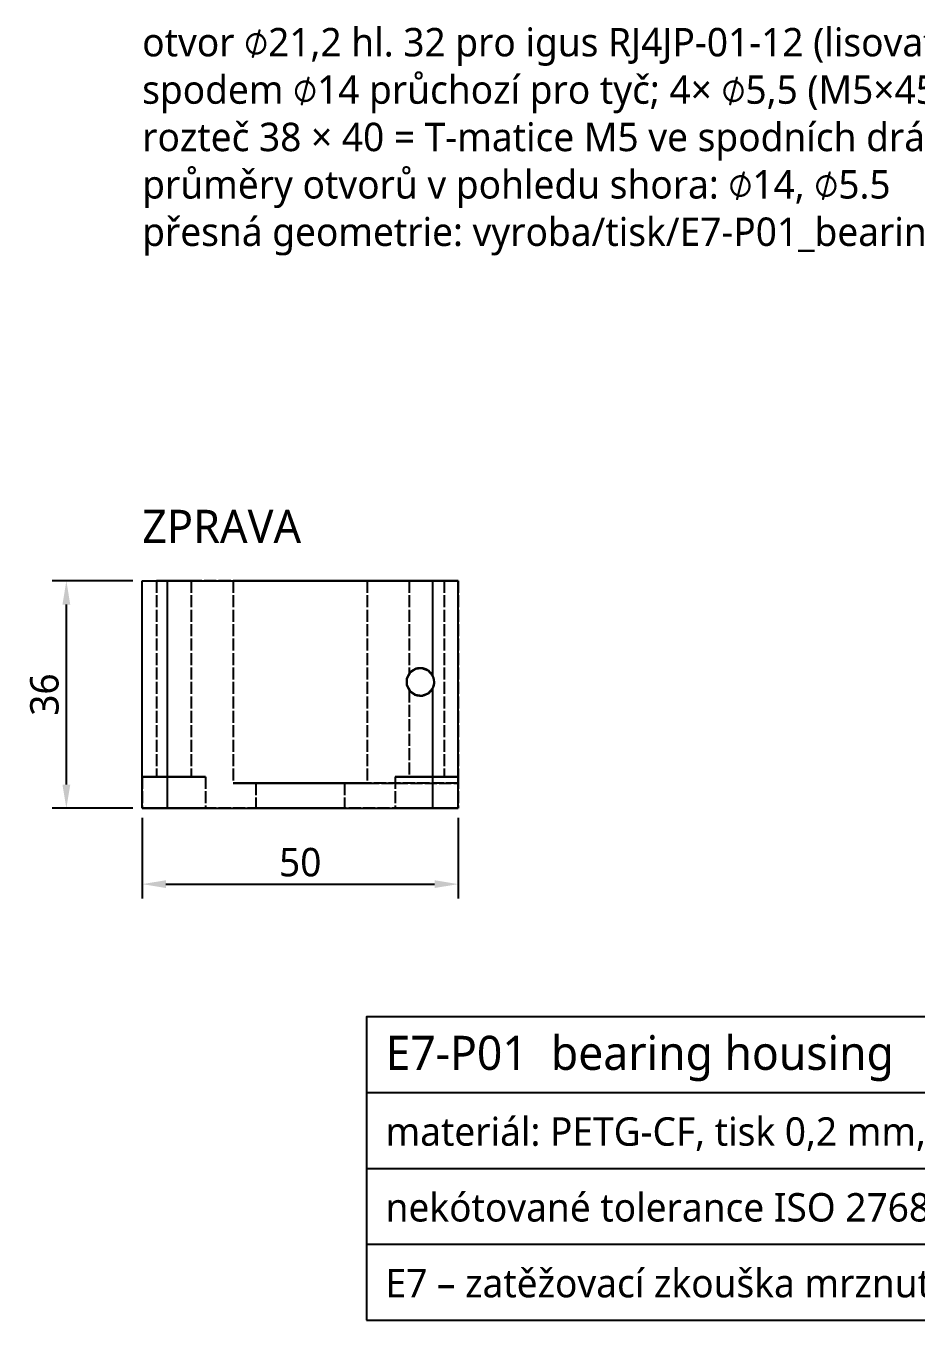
# Model space of a CAD drawing. Header units: millimetres. Extents: x 19 to 430, y 12 to 223.
# Drawn here: x 106.6 to 247.4, y 12 to 216.8 of the extents above; entities that cross this region are included whole.
import ezdxf

# ---------------------------------------------------------------- set-up
doc = ezdxf.new("R2010")
doc.units = ezdxf.units.MM
doc.header["$LTSCALE"] = 1.5
doc.linetypes.add('DASHED', pattern=[1.524, 1.27, -0.254])
for name, color, linetype, true_color in [('DIM', 7, 'CONTINUOUS', 0x000000), ('FRAME', 7, 'CONTINUOUS', 0x000000), ('OUTLINE', 7, 'CONTINUOUS', 0x000000), ('TEXT', 7, 'CONTINUOUS', 0x000000)]:
    doc.layers.add(name, color=color, linetype=linetype, true_color=true_color)
doc.layers.add('HIDDEN', color=8, linetype='DASHED')
doc.styles.add('OpenSans', font='OpenSans-Regular.ttf')
doc.dimstyles.new('E7', dxfattribs={"dimtxt": 4.5, "dimasz": 3.75, "dimexe": 2.25, "dimexo": 1.5, "dimgap": 1.2, "dimtad": 1, "dimtxsty": 'OpenSans', "dimcen": 2.5, "dimclrd": 256, "dimclre": 256, "dimclrt": 256, "dimazin": 3, "dimtfac": 1, "dimtmove": 0, "dimatfit": 3})

msp = doc.modelspace()

# ---------------------------------------------------------------- linework, layer by layer
at = {"layer": 'FRAME'}
msp.add_lwpolyline([(160.5, 12), (430.5, 12), (430.5, 60), (160.5, 60)], close=True, dxfattribs=at)
for points in [[(160.5, 48), (430.5, 48)], [(160.5, 36), (430.5, 36)], [(160.5, 24), (430.5, 24)]]:
    msp.add_lwpolyline(points, dxfattribs=at)
at = {"layer": 'HIDDEN'}
for points in [[(125, 93), (125, 129)], [(125, 129), (125.5, 129), (126, 129), (126.5, 129), (127, 129), (127.5, 129), (128, 129), (128.5, 129), (129, 129)], [(132.75, 129), (132.062, 129), (131.375, 129), (130.688, 129), (130, 129), (129.312, 129), (128.625, 129), (127.938, 129), (127.25, 129)], [(127.25, 129), (127.594, 129), (127.938, 129), (128.281, 129), (128.625, 129), (128.969, 129), (129.312, 129), (129.656, 129), (130, 129)], [(132.75, 129), (132.062, 129), (131.375, 129), (130.688, 129), (130, 129), (129.312, 129), (128.625, 129), (127.938, 129), (127.25, 129)], [(127.25, 129), (127.594, 129), (127.938, 129), (128.281, 129), (128.625, 129), (128.969, 129), (129.312, 129), (129.656, 129), (130, 129)], [(127.25, 129), (127.25, 98)], [(127.25, 129), (127.25, 98)], [(171, 129), (129, 129)], [(130, 129), (130.344, 129), (130.688, 129), (131.031, 129), (131.375, 129), (131.719, 129), (132.062, 129), (132.406, 129), (132.75, 129)], [(130, 129), (130.344, 129), (130.688, 129), (131.031, 129), (131.375, 129), (131.719, 129), (132.062, 129), (132.406, 129), (132.75, 129)], [(132.75, 129), (132.75, 98)], [(132.75, 129), (132.75, 98)], [(160.57, 129), (159.562, 129), (158.554, 129), (157.546, 129), (156.537, 129), (155.529, 129), (154.521, 129), (153.513, 129), (152.505, 129), (151.497, 129), (150.489, 129), (149.481, 129), (148.473, 129), (147.465, 129), (146.457, 129), (145.449, 129), (144.44, 129), (143.432, 129), (142.424, 129), (141.416, 129), (140.408, 129), (139.4, 129)], [(139.4, 129), (140.408, 129), (141.416, 129), (142.424, 129), (143.432, 129), (144.44, 129), (145.449, 129), (146.457, 129), (147.465, 129), (148.473, 129), (149.481, 129), (150.489, 129), (151.497, 129), (152.505, 129), (153.513, 129), (154.521, 129), (155.529, 129), (156.537, 129), (157.546, 129), (158.554, 129), (159.562, 129), (160.57, 129)], [(139.4, 129), (139.4, 97)], [(160.57, 129), (175, 129)], [(175, 129), (160.57, 129)], [(160.57, 129), (160.57, 97)], [(160.57, 129), (160.57, 97)], [(172.75, 129), (172.062, 129), (171.375, 129), (170.688, 129), (170, 129), (169.312, 129), (168.625, 129), (167.938, 129), (167.25, 129)], [(167.25, 129), (167.594, 129), (167.938, 129), (168.281, 129), (168.625, 129), (168.969, 129), (169.312, 129), (169.656, 129), (170, 129)], [(172.75, 129), (172.062, 129), (171.375, 129), (170.688, 129), (170, 129), (169.312, 129), (168.625, 129), (167.938, 129), (167.25, 129)], [(167.25, 129), (167.594, 129), (167.938, 129), (168.281, 129), (168.625, 129), (168.969, 129), (169.312, 129), (169.656, 129), (170, 129)], [(167.25, 129), (167.25, 114.333)], [(167.25, 129), (167.25, 114.333)], [(170, 129), (170.344, 129), (170.688, 129), (171.031, 129), (171.375, 129), (171.719, 129), (172.062, 129), (172.406, 129), (172.75, 129)], [(170, 129), (170.344, 129), (170.688, 129), (171.031, 129), (171.375, 129), (171.719, 129), (172.062, 129), (172.406, 129), (172.75, 129)], [(175, 129), (174.5, 129), (174, 129), (173.5, 129), (173, 129), (172.5, 129), (172, 129), (171.5, 129), (171, 129)], [(172.75, 129), (172.75, 98)], [(172.75, 129), (172.75, 98)], [(175, 93), (175, 129)], [(175, 129), (175, 97)], [(175, 97), (175, 129)], [(171.2, 113), (170.948, 111.978), (170.25, 111.189), (169.265, 110.816), (168.22, 110.943), (167.353, 111.541), (166.864, 112.474), (166.864, 113.526), (167.353, 114.459), (168.22, 115.057), (169.265, 115.184), (170.25, 114.811), (170.948, 114.022), (171.2, 113)], [(171.2, 113), (170.948, 111.978), (170.25, 111.189), (169.265, 110.816), (168.22, 110.943), (167.353, 111.541), (166.864, 112.474), (166.864, 113.526), (167.353, 114.459), (168.22, 115.057), (169.265, 115.184), (170.25, 114.811), (170.948, 114.022), (171.2, 113)], [(171, 113.917), (170.328, 114.754), (169.34, 115.174), (168.27, 115.075), (167.375, 114.483), (166.867, 113.537), (166.867, 112.463), (167.375, 111.517), (168.27, 110.925), (169.34, 110.826), (170.328, 111.246), (171, 112.083)], [(171.2, 113), (171.094, 113.674), (170.787, 114.283), (170.308, 114.769), (169.704, 115.084), (169.031, 115.2), (168.356, 115.104), (167.743, 114.805), (167.25, 114.333)], [(167.25, 114.333), (167.507, 114.616), (167.809, 114.85), (168.148, 115.028), (168.511, 115.145), (168.89, 115.197), (169.272, 115.183), (169.646, 115.103), (170, 114.96)], [(167.858, 114.88), (167.772, 114.825), (167.688, 114.766), (167.606, 114.702), (167.528, 114.635), (167.454, 114.565), (167.382, 114.491), (167.314, 114.414), (167.25, 114.333)], [(168.747, 115.185), (168.69, 115.178), (168.634, 115.169), (168.578, 115.159), (168.522, 115.147), (168.466, 115.134), (168.411, 115.12), (168.357, 115.104), (168.302, 115.086)], [(168.94, 115.199), (168.92, 115.199), (168.9, 115.198), (168.88, 115.197), (168.861, 115.196), (168.841, 115.194), (168.821, 115.193), (168.802, 115.191), (168.782, 115.189)], [(169.037, 115.2), (169.037, 115.2), (169.036, 115.2), (169.036, 115.2), (169.036, 115.2), (169.036, 115.2), (169.036, 115.2), (169.036, 115.2), (169.036, 115.2)], [(169.117, 115.197), (169.107, 115.197), (169.097, 115.198), (169.087, 115.198), (169.077, 115.199), (169.067, 115.199), (169.057, 115.199), (169.048, 115.199), (169.038, 115.2)], [(169.241, 115.187), (169.227, 115.188), (169.212, 115.19), (169.197, 115.191), (169.182, 115.192), (169.167, 115.194), (169.152, 115.195), (169.138, 115.196), (169.123, 115.197)], [(169.554, 115.129), (169.523, 115.137), (169.492, 115.144), (169.461, 115.151), (169.429, 115.158), (169.398, 115.164), (169.366, 115.169), (169.334, 115.174), (169.302, 115.179)], [(169.967, 114.976), (169.967, 114.976), (169.967, 114.976), (169.967, 114.976), (169.966, 114.976), (169.966, 114.976), (169.966, 114.977), (169.966, 114.977), (169.966, 114.977)], [(171.172, 113.353), (171.115, 113.604), (171.03, 113.848), (170.917, 114.079), (170.778, 114.296), (170.614, 114.495), (170.428, 114.674), (170.222, 114.829), (170, 114.96)], [(171.004, 113.907), (170.921, 114.072), (170.824, 114.23), (170.714, 114.379), (170.592, 114.519), (170.458, 114.647), (170.314, 114.764), (170.161, 114.868), (170, 114.96)], [(170.789, 114.28), (170.737, 114.351), (170.681, 114.419), (170.623, 114.485), (170.562, 114.549), (170.499, 114.61), (170.434, 114.669), (170.366, 114.725), (170.296, 114.778)], [(170, 111.04), (170.259, 111.196), (170.494, 111.385), (170.701, 111.605), (170.876, 111.851), (171.016, 112.119), (171.117, 112.403), (171.179, 112.699), (171.2, 113)], [(171.2, 113), (171.197, 113.118), (171.187, 113.236), (171.171, 113.353), (171.149, 113.469), (171.121, 113.584), (171.087, 113.697), (171.046, 113.808), (171, 113.917)], [(171, 112.083), (171.046, 112.192), (171.087, 112.303), (171.121, 112.416), (171.149, 112.531), (171.171, 112.647), (171.187, 112.764), (171.197, 112.882), (171.2, 113)], [(171.172, 113.351), (171.162, 113.405), (171.152, 113.459), (171.139, 113.513), (171.126, 113.566), (171.111, 113.619), (171.095, 113.671), (171.078, 113.723), (171.059, 113.775)], [(171.172, 113.352), (171.162, 113.405), (171.152, 113.458), (171.14, 113.511), (171.126, 113.564), (171.112, 113.616), (171.096, 113.668), (171.079, 113.72), (171.06, 113.771)], [(171.2, 113), (171.2, 113.043), (171.198, 113.086), (171.196, 113.129), (171.193, 113.171), (171.19, 113.214), (171.185, 113.257), (171.18, 113.299), (171.173, 113.341)], [(171.174, 112.66), (171.18, 112.702), (171.185, 112.745), (171.19, 112.787), (171.193, 112.83), (171.196, 112.872), (171.198, 112.915), (171.2, 112.957), (171.2, 113)], [(171.2, 113.007), (171.2, 113.047), (171.198, 113.086), (171.196, 113.126), (171.194, 113.166), (171.19, 113.206), (171.186, 113.245), (171.181, 113.285), (171.176, 113.324)], [(171.2, 112.993), (171.2, 112.953), (171.198, 112.914), (171.196, 112.874), (171.194, 112.834), (171.19, 112.794), (171.186, 112.755), (171.181, 112.715), (171.176, 112.676)], [(171.2, 112.993), (171.2, 112.953), (171.198, 112.914), (171.196, 112.874), (171.194, 112.834), (171.19, 112.794), (171.186, 112.755), (171.181, 112.715), (171.176, 112.676)], [(171.2, 113), (171.2, 113), (171.2, 113), (171.2, 113), (171.2, 113), (171.2, 113), (171.2, 113), (171.2, 113), (171.2, 113)], [(171.2, 113), (171.2, 113), (171.2, 113), (171.2, 113), (171.2, 113), (171.2, 113), (171.2, 113), (171.2, 113), (171.2, 113)], [(171.2, 113), (171.2, 113), (171.2, 113), (171.2, 113), (171.2, 113), (171.2, 113), (171.2, 113), (171.2, 113), (171.2, 113)], [(171.2, 113), (171.2, 113), (171.2, 113), (171.2, 113), (171.2, 113), (171.2, 113), (171.2, 113), (171.2, 113), (171.2, 113)], [(171, 112.083), (170.701, 111.604), (170.289, 111.217), (169.792, 110.948), (169.243, 110.813), (168.678, 110.824), (168.134, 110.978), (167.647, 111.265), (167.25, 111.667)], [(171, 112.083), (170.701, 111.604), (170.289, 111.217), (169.792, 110.948), (169.243, 110.813), (168.678, 110.824), (168.134, 110.978), (167.647, 111.265), (167.25, 111.667)], [(167.25, 111.667), (167.507, 111.384), (167.809, 111.15), (168.148, 110.972), (168.511, 110.855), (168.89, 110.803), (169.272, 110.817), (169.646, 110.897), (170, 111.04)], [(167.25, 111.667), (167.507, 111.384), (167.809, 111.15), (168.148, 110.972), (168.511, 110.855), (168.89, 110.803), (169.272, 110.817), (169.646, 110.897), (170, 111.04)], [(167.25, 111.667), (167.25, 98)], [(167.25, 111.667), (167.25, 98)], [(170, 111.04), (170.162, 111.132), (170.315, 111.236), (170.459, 111.353), (170.592, 111.482), (170.715, 111.622), (170.825, 111.771), (170.922, 111.929), (171.005, 112.095)], [(171.06, 112.228), (171.079, 112.28), (171.096, 112.332), (171.112, 112.384), (171.127, 112.437), (171.14, 112.49), (171.152, 112.543), (171.163, 112.597), (171.172, 112.65)], [(171.172, 112.648), (171.162, 112.595), (171.152, 112.542), (171.14, 112.489), (171.126, 112.436), (171.112, 112.384), (171.096, 112.332), (171.079, 112.28), (171.06, 112.229)], [(171.172, 112.648), (171.162, 112.595), (171.152, 112.542), (171.14, 112.489), (171.126, 112.436), (171.112, 112.384), (171.096, 112.332), (171.079, 112.28), (171.06, 112.229)], [(125, 98), (125, 93)], [(125, 98), (125, 93)], [(125, 98), (125.625, 98), (126.25, 98), (126.875, 98), (127.5, 98), (128.125, 98), (128.75, 98), (129.375, 98), (130, 98)], [(135, 98), (134, 98), (133, 98), (132, 98), (131, 98), (130, 98), (129, 98), (128, 98), (127, 98), (126, 98), (125, 98)], [(125, 98), (125.625, 98), (126.25, 98), (126.875, 98), (127.5, 98), (128.125, 98), (128.75, 98), (129.375, 98), (130, 98)], [(135, 98), (134, 98), (133, 98), (132, 98), (131, 98), (130, 98), (129, 98), (128, 98), (127, 98), (126, 98), (125, 98)], [(130, 98), (129.656, 98), (129.312, 98), (128.969, 98), (128.625, 98), (128.281, 98), (127.938, 98), (127.594, 98), (127.25, 98)], [(127.25, 98), (127.938, 98), (128.625, 98), (129.312, 98), (130, 98), (130.688, 98), (131.375, 98), (132.062, 98), (132.75, 98)], [(130, 98), (129.656, 98), (129.312, 98), (128.969, 98), (128.625, 98), (128.281, 98), (127.938, 98), (127.594, 98), (127.25, 98)], [(127.25, 98), (127.938, 98), (128.625, 98), (129.312, 98), (130, 98), (130.688, 98), (131.375, 98), (132.062, 98), (132.75, 98)], [(130, 98), (130.625, 98), (131.25, 98), (131.875, 98), (132.5, 98), (133.125, 98), (133.75, 98), (134.375, 98), (135, 98)], [(130, 98), (130.625, 98), (131.25, 98), (131.875, 98), (132.5, 98), (133.125, 98), (133.75, 98), (134.375, 98), (135, 98)], [(132.75, 98), (132.406, 98), (132.062, 98), (131.719, 98), (131.375, 98), (131.031, 98), (130.688, 98), (130.344, 98), (130, 98)], [(132.75, 98), (132.406, 98), (132.062, 98), (131.719, 98), (131.375, 98), (131.031, 98), (130.688, 98), (130.344, 98), (130, 98)], [(135, 98), (135, 93)], [(135, 98), (135, 93)], [(160.57, 97), (159.562, 97), (158.554, 97), (157.546, 97), (156.537, 97), (155.529, 97), (154.521, 97), (153.513, 97), (152.505, 97), (151.497, 97), (150.489, 97), (149.481, 97), (148.473, 97), (147.465, 97), (146.457, 97), (145.449, 97), (144.44, 97), (143.432, 97), (142.424, 97), (141.416, 97), (140.408, 97), (139.4, 97)], [(139.4, 97), (140.408, 97), (141.416, 97), (142.424, 97), (143.432, 97), (144.44, 97), (145.449, 97), (146.457, 97), (147.465, 97), (148.473, 97), (149.481, 97), (150.489, 97), (151.497, 97), (152.505, 97), (153.513, 97), (154.521, 97), (155.529, 97), (156.537, 97), (157.546, 97), (158.554, 97), (159.562, 97), (160.57, 97)], [(157, 97), (156, 97), (155, 97), (154, 97), (153, 97), (152, 97), (151, 97), (150, 97), (149, 97), (148, 97), (147, 97), (146, 97), (145, 97), (144, 97), (143, 97)], [(143, 97), (143.875, 97), (144.75, 97), (145.625, 97), (146.5, 97), (147.375, 97), (148.25, 97), (149.125, 97), (150, 97)], [(143, 97), (143, 93)], [(150, 97), (150.875, 97), (151.75, 97), (152.625, 97), (153.5, 97), (154.375, 97), (155.25, 97), (156.125, 97), (157, 97)], [(157, 97), (157, 93)], [(175, 97), (160.57, 97)], [(160.57, 97), (175, 97)], [(175, 98), (174, 98), (173, 98), (172, 98), (171, 98), (170, 98), (169, 98), (168, 98), (167, 98), (166, 98), (165, 98)], [(165, 98), (165.625, 98), (166.25, 98), (166.875, 98), (167.5, 98), (168.125, 98), (168.75, 98), (169.375, 98), (170, 98)], [(175, 98), (174, 98), (173, 98), (172, 98), (171, 98), (170, 98), (169, 98), (168, 98), (167, 98), (166, 98), (165, 98)], [(165, 98), (165.625, 98), (166.25, 98), (166.875, 98), (167.5, 98), (168.125, 98), (168.75, 98), (169.375, 98), (170, 98)], [(165, 98), (165, 93)], [(165, 98), (165, 93)], [(170, 98), (169.656, 98), (169.312, 98), (168.969, 98), (168.625, 98), (168.281, 98), (167.938, 98), (167.594, 98), (167.25, 98)], [(167.25, 98), (167.938, 98), (168.625, 98), (169.312, 98), (170, 98), (170.688, 98), (171.375, 98), (172.062, 98), (172.75, 98)], [(170, 98), (169.656, 98), (169.312, 98), (168.969, 98), (168.625, 98), (168.281, 98), (167.938, 98), (167.594, 98), (167.25, 98)], [(167.25, 98), (167.938, 98), (168.625, 98), (169.312, 98), (170, 98), (170.688, 98), (171.375, 98), (172.062, 98), (172.75, 98)], [(170, 98), (170.625, 98), (171.25, 98), (171.875, 98), (172.5, 98), (173.125, 98), (173.75, 98), (174.375, 98), (175, 98)], [(170, 98), (170.625, 98), (171.25, 98), (171.875, 98), (172.5, 98), (173.125, 98), (173.75, 98), (174.375, 98), (175, 98)], [(172.75, 98), (172.406, 98), (172.062, 98), (171.719, 98), (171.375, 98), (171.031, 98), (170.688, 98), (170.344, 98), (170, 98)], [(172.75, 98), (172.406, 98), (172.062, 98), (171.719, 98), (171.375, 98), (171.031, 98), (170.688, 98), (170.344, 98), (170, 98)], [(175, 98), (175, 93)], [(175, 98), (175, 93)], [(125, 93), (125.5, 93), (126, 93), (126.5, 93), (127, 93), (127.5, 93), (128, 93), (128.5, 93), (129, 93)], [(125, 93), (125.625, 93), (126.25, 93), (126.875, 93), (127.5, 93), (128.125, 93), (128.75, 93), (129.375, 93), (130, 93)], [(135, 93), (134, 93), (133, 93), (132, 93), (131, 93), (130, 93), (129, 93), (128, 93), (127, 93), (126, 93), (125, 93)], [(125, 93), (125.625, 93), (126.25, 93), (126.875, 93), (127.5, 93), (128.125, 93), (128.75, 93), (129.375, 93), (130, 93)], [(135, 93), (134, 93), (133, 93), (132, 93), (131, 93), (130, 93), (129, 93), (128, 93), (127, 93), (126, 93), (125, 93)], [(171, 93), (129, 93)], [(130, 93), (130.625, 93), (131.25, 93), (131.875, 93), (132.5, 93), (133.125, 93), (133.75, 93), (134.375, 93), (135, 93)], [(130, 93), (130.625, 93), (131.25, 93), (131.875, 93), (132.5, 93), (133.125, 93), (133.75, 93), (134.375, 93), (135, 93)], [(157, 93), (156, 93), (155, 93), (154, 93), (153, 93), (152, 93), (151, 93), (150, 93), (149, 93), (148, 93), (147, 93), (146, 93), (145, 93), (144, 93), (143, 93)], [(143, 93), (143.875, 93), (144.75, 93), (145.625, 93), (146.5, 93), (147.375, 93), (148.25, 93), (149.125, 93), (150, 93)], [(150, 93), (150.875, 93), (151.75, 93), (152.625, 93), (153.5, 93), (154.375, 93), (155.25, 93), (156.125, 93), (157, 93)], [(175, 93), (174, 93), (173, 93), (172, 93), (171, 93), (170, 93), (169, 93), (168, 93), (167, 93), (166, 93), (165, 93)], [(165, 93), (165.625, 93), (166.25, 93), (166.875, 93), (167.5, 93), (168.125, 93), (168.75, 93), (169.375, 93), (170, 93)], [(175, 93), (174, 93), (173, 93), (172, 93), (171, 93), (170, 93), (169, 93), (168, 93), (167, 93), (166, 93), (165, 93)], [(165, 93), (165.625, 93), (166.25, 93), (166.875, 93), (167.5, 93), (168.125, 93), (168.75, 93), (169.375, 93), (170, 93)], [(170, 93), (170.625, 93), (171.25, 93), (171.875, 93), (172.5, 93), (173.125, 93), (173.75, 93), (174.375, 93), (175, 93)], [(170, 93), (170.625, 93), (171.25, 93), (171.875, 93), (172.5, 93), (173.125, 93), (173.75, 93), (174.375, 93), (175, 93)], [(175, 93), (174.5, 93), (174, 93), (173.5, 93), (173, 93), (172.5, 93), (172, 93), (171.5, 93), (171, 93)]]:
    msp.add_lwpolyline(points, dxfattribs=at)
at = {"layer": 'OUTLINE'}
for points in [[(125, 93), (125, 129)], [(125, 129), (125.5, 129), (126, 129), (126.5, 129), (127, 129), (127.5, 129), (128, 129), (128.5, 129), (129, 129)], [(129, 129), (171, 129)], [(129, 93), (129, 129)], [(171, 129), (171.5, 129), (172, 129), (172.5, 129), (173, 129), (173.5, 129), (174, 129), (174.5, 129), (175, 129)], [(171, 113.917), (171, 129)], [(175, 93), (175, 129)], [(171, 113.917), (170.328, 114.754), (169.34, 115.174), (168.27, 115.075), (167.375, 114.483), (166.867, 113.537), (166.867, 112.463), (167.375, 111.517), (168.27, 110.925), (169.34, 110.826), (170.328, 111.246), (171, 112.083)], [(167.25, 114.333), (167.507, 114.616), (167.809, 114.85), (168.148, 115.028), (168.511, 115.145), (168.89, 115.197), (169.272, 115.183), (169.646, 115.103), (170, 114.96)], [(168.302, 115.086), (168.244, 115.066), (168.187, 115.044), (168.13, 115.021), (168.075, 114.996), (168.019, 114.969), (167.965, 114.941), (167.911, 114.912), (167.858, 114.88)], [(168.782, 115.189), (168.778, 115.189), (168.773, 115.188), (168.769, 115.188), (168.764, 115.187), (168.76, 115.187), (168.756, 115.186), (168.751, 115.186), (168.747, 115.185)], [(169.036, 115.2), (169.024, 115.2), (169.012, 115.2), (169, 115.2), (168.988, 115.2), (168.976, 115.2), (168.964, 115.2), (168.952, 115.199), (168.94, 115.199)], [(169.038, 115.2), (169.038, 115.2), (169.037, 115.2), (169.037, 115.2), (169.037, 115.2), (169.037, 115.2), (169.037, 115.2), (169.037, 115.2), (169.037, 115.2)], [(169.123, 115.197), (169.122, 115.197), (169.121, 115.197), (169.12, 115.197), (169.12, 115.197), (169.119, 115.197), (169.118, 115.197), (169.117, 115.197), (169.117, 115.197)], [(169.302, 115.179), (169.295, 115.18), (169.287, 115.181), (169.28, 115.182), (169.272, 115.183), (169.264, 115.184), (169.257, 115.185), (169.249, 115.186), (169.241, 115.187)], [(169.966, 114.977), (169.916, 115), (169.866, 115.022), (169.815, 115.043), (169.764, 115.063), (169.712, 115.082), (169.66, 115.099), (169.607, 115.114), (169.554, 115.129)], [(170.296, 114.778), (170.257, 114.806), (170.217, 114.833), (170.177, 114.859), (170.136, 114.884), (170.094, 114.909), (170.052, 114.932), (170.01, 114.955), (169.967, 114.976)], [(171.06, 113.771), (171.034, 113.838), (171.005, 113.905), (170.975, 113.97), (170.942, 114.035), (170.907, 114.098), (170.869, 114.16), (170.83, 114.221), (170.789, 114.28)], [(171.2, 113), (171.197, 113.118), (171.187, 113.236), (171.171, 113.353), (171.149, 113.469), (171.121, 113.584), (171.087, 113.697), (171.046, 113.808), (171, 113.917)], [(171, 112.083), (171.046, 112.192), (171.087, 112.303), (171.121, 112.416), (171.149, 112.531), (171.171, 112.647), (171.187, 112.764), (171.197, 112.882), (171.2, 113)], [(171.059, 113.775), (171.053, 113.792), (171.046, 113.808), (171.039, 113.825), (171.033, 113.842), (171.026, 113.858), (171.019, 113.874), (171.012, 113.891), (171.004, 113.907)], [(171.2, 113), (171.2, 113.045), (171.198, 113.089), (171.196, 113.133), (171.193, 113.177), (171.189, 113.221), (171.184, 113.265), (171.178, 113.309), (171.172, 113.353)], [(171.176, 113.324), (171.175, 113.328), (171.175, 113.331), (171.174, 113.334), (171.174, 113.338), (171.173, 113.341), (171.173, 113.345), (171.172, 113.348), (171.172, 113.352)], [(171.173, 113.341), (171.173, 113.343), (171.173, 113.344), (171.173, 113.345), (171.173, 113.346), (171.172, 113.348), (171.172, 113.349), (171.172, 113.35), (171.172, 113.351)], [(171.176, 112.676), (171.175, 112.672), (171.175, 112.669), (171.174, 112.666), (171.174, 112.662), (171.173, 112.659), (171.173, 112.655), (171.172, 112.652), (171.172, 112.648)], [(171.176, 112.676), (171.175, 112.672), (171.175, 112.669), (171.174, 112.666), (171.174, 112.662), (171.173, 112.659), (171.173, 112.655), (171.172, 112.652), (171.172, 112.648)], [(171.172, 112.65), (171.172, 112.652), (171.172, 112.653), (171.173, 112.654), (171.173, 112.655), (171.173, 112.657), (171.173, 112.658), (171.173, 112.659), (171.174, 112.66)], [(171.2, 113), (171.2, 113.001), (171.2, 113.002), (171.2, 113.003), (171.2, 113.004), (171.2, 113.004), (171.2, 113.005), (171.2, 113.006), (171.2, 113.007)], [(171.2, 113), (171.2, 112.999), (171.2, 112.998), (171.2, 112.997), (171.2, 112.996), (171.2, 112.996), (171.2, 112.995), (171.2, 112.994), (171.2, 112.993)], [(171.2, 113), (171.2, 112.999), (171.2, 112.998), (171.2, 112.997), (171.2, 112.996), (171.2, 112.996), (171.2, 112.995), (171.2, 112.994), (171.2, 112.993)], [(171.06, 112.229), (171.054, 112.211), (171.046, 112.192), (171.039, 112.174), (171.032, 112.156), (171.024, 112.138), (171.016, 112.119), (171.008, 112.101), (171, 112.083)], [(171.06, 112.229), (171.054, 112.211), (171.046, 112.192), (171.039, 112.174), (171.032, 112.156), (171.024, 112.138), (171.016, 112.119), (171.008, 112.101), (171, 112.083)], [(171, 93), (171, 112.083)], [(171.005, 112.095), (171.013, 112.111), (171.02, 112.128), (171.027, 112.145), (171.034, 112.161), (171.041, 112.178), (171.047, 112.195), (171.054, 112.211), (171.06, 112.228)], [(125, 93), (125.5, 93), (126, 93), (126.5, 93), (127, 93), (127.5, 93), (128, 93), (128.5, 93), (129, 93)], [(129, 93), (171, 93)], [(171, 93), (171.5, 93), (172, 93), (172.5, 93), (173, 93), (173.5, 93), (174, 93), (174.5, 93), (175, 93)]]:
    msp.add_lwpolyline(points, dxfattribs=at)

# ---------------------------------------------------------------- texts
at = {"layer": 'TEXT', "style": 'OpenSans'}
for s, height, p in [('otvor ⌀21,2 hl. 32 pro igus RJ4JP-01-12 (lisovat rukou, svěrka M4)', 4.5, (125, 212)), ('spodem ⌀14 průchozí pro tyč; 4× ⌀5,5 (M5×45) se zahloubením ⌀10 × 5', 4.5, (125, 204.5)), ('rozteč 38 × 40 = T-matice M5 ve spodních drážkách příčníku T04, pouzdro visí pod ním', 4.5, (125, 197)), ('průměry otvorů v pohledu shora: ⌀14, ⌀5.5', 4.5, (125, 189.5)), ('přesná geometrie: vyroba/tisk/E7-P01_bearing_housing.step / .stl', 4.5, (125, 182)), ('ZPRAVA', 5.25, (125, 135)), ('E7-P01  bearing housing', 5.4, (163.5, 51.6)), ('materiál: PETG-CF, tisk 0,2 mm, 3 perimetry, 40 % gyroid', 4.5, (163.5, 39.6)), ('nekótované tolerance ISO 2768-mK, hrany odjehlit 0,3', 4.5, (163.5, 27.6)), ('E7 – zatěžovací zkouška mrznutí a tání, varianta C rev. B3', 4.5, (163.5, 15.6))]:
    msp.add_text(s, height=height, dxfattribs=at).set_placement(p)

# ---------------------------------------------------------------- dimensions: what is measured, and where the dimension line sits
at = {"layer": 'DIM'}
msp.add_linear_dim(base=(113, 93), p1=(125, 93), p2=(125, 129), angle=90, dimstyle='E7', dxfattribs=at).render()
msp.add_linear_dim(base=(125, 81), p1=(125, 93), p2=(175, 93), dimstyle='E7', dxfattribs=at).render()

doc.saveas('drawing.dxf')
